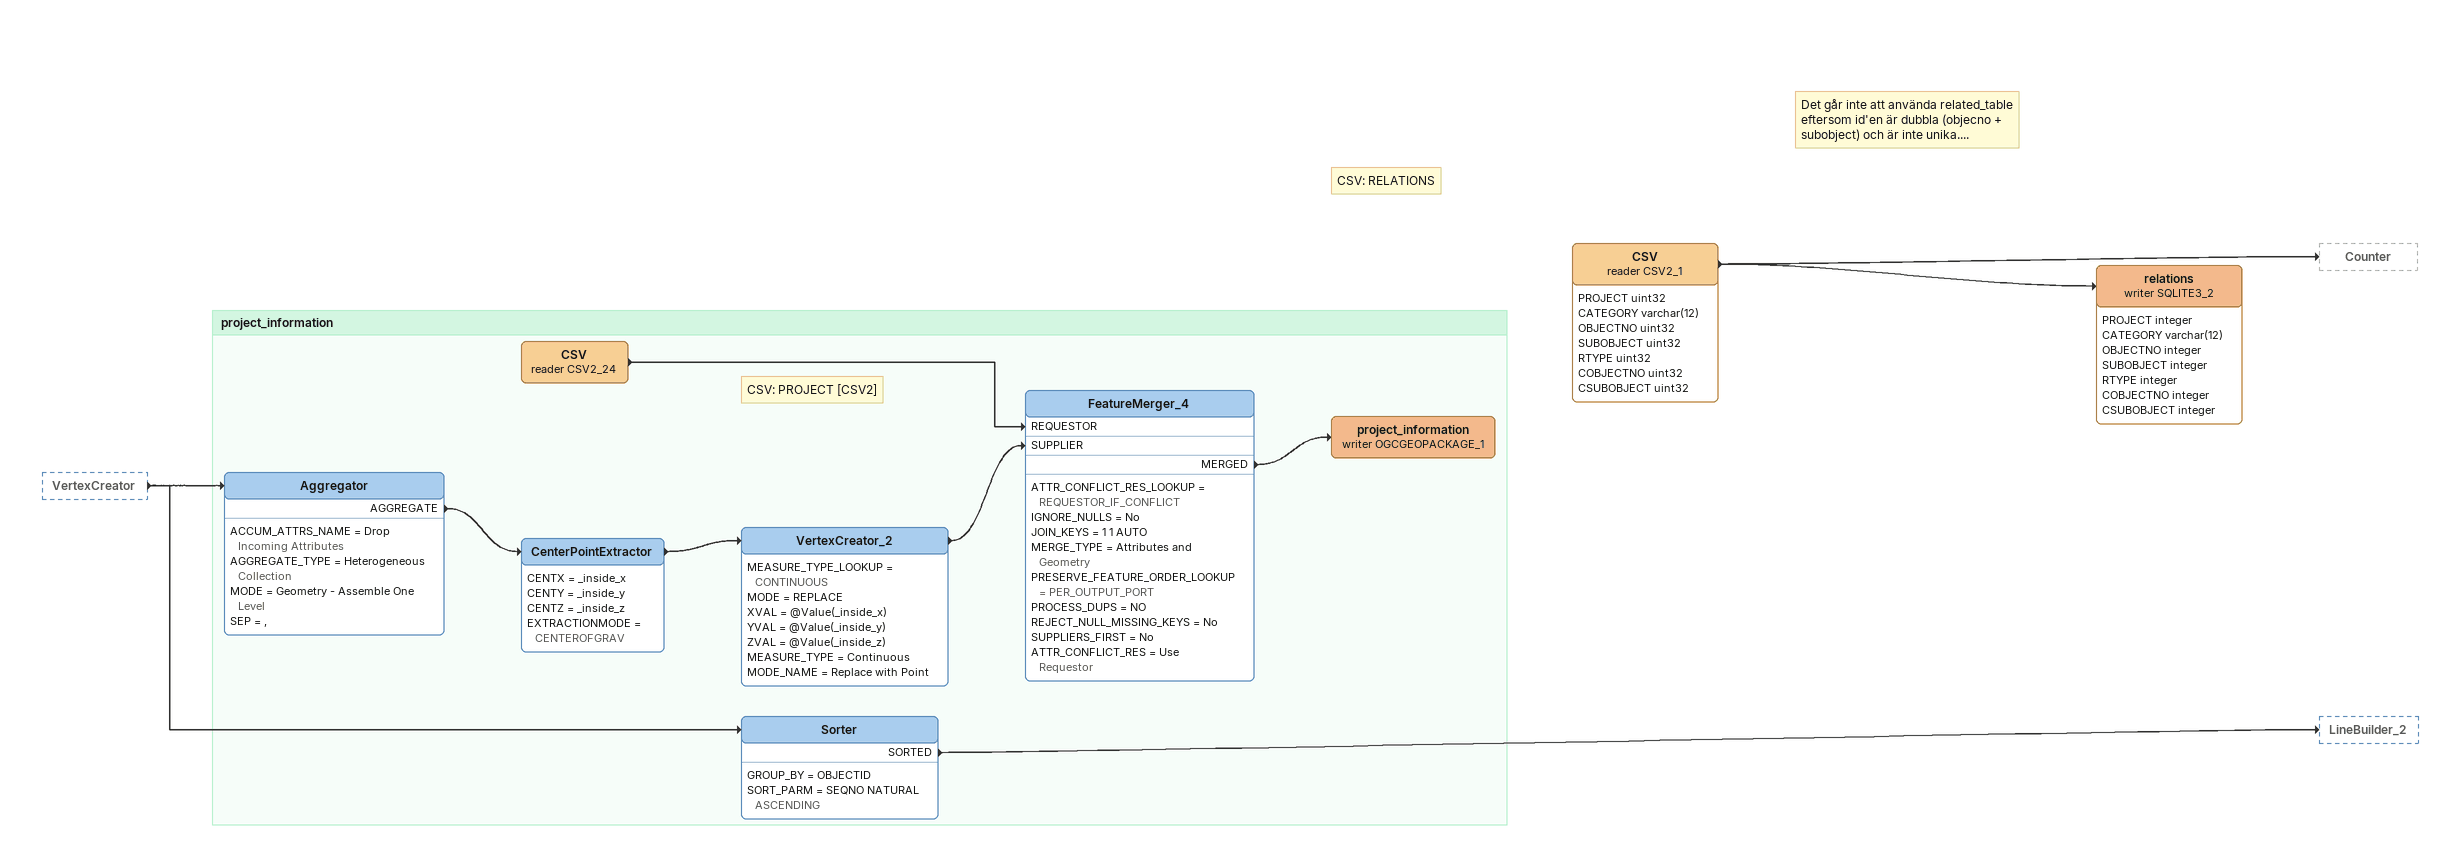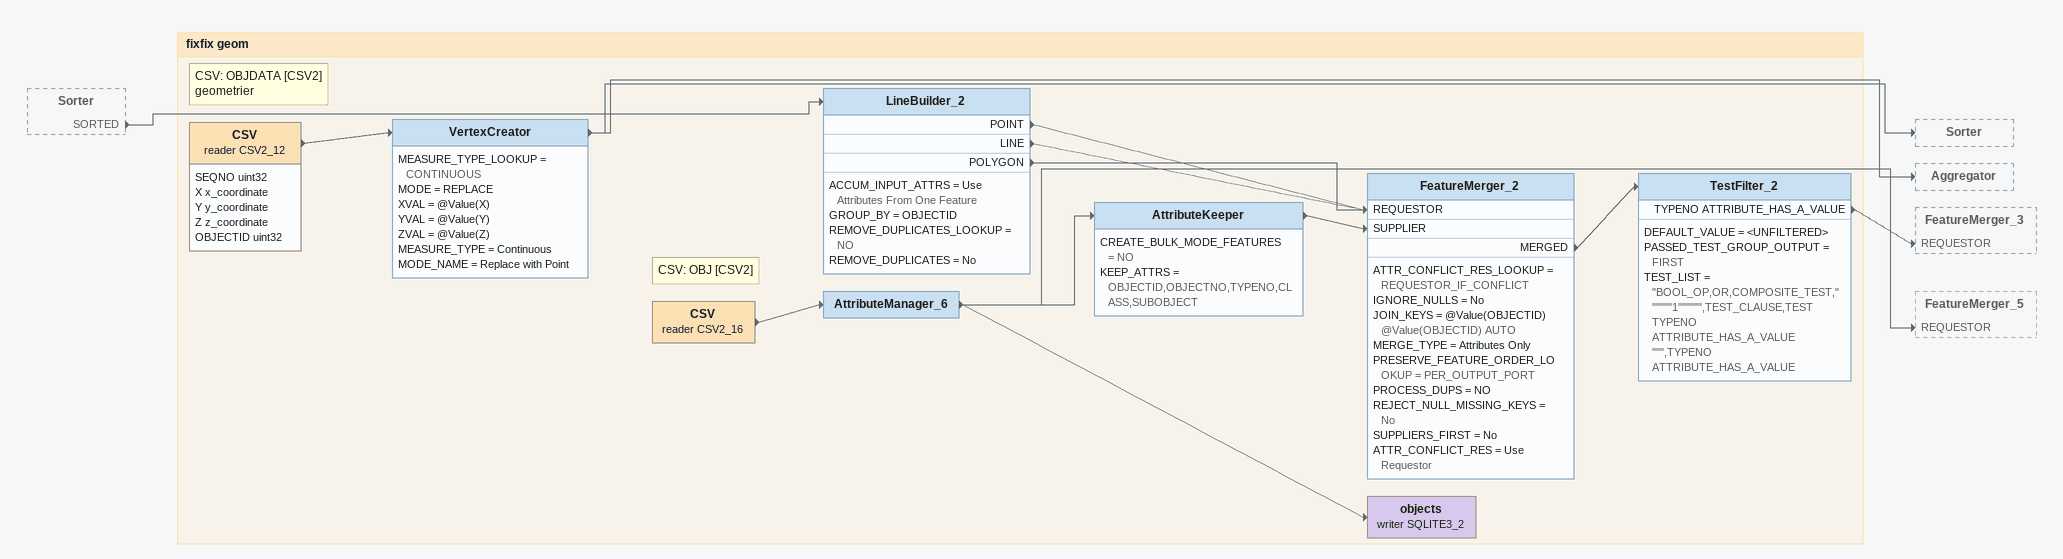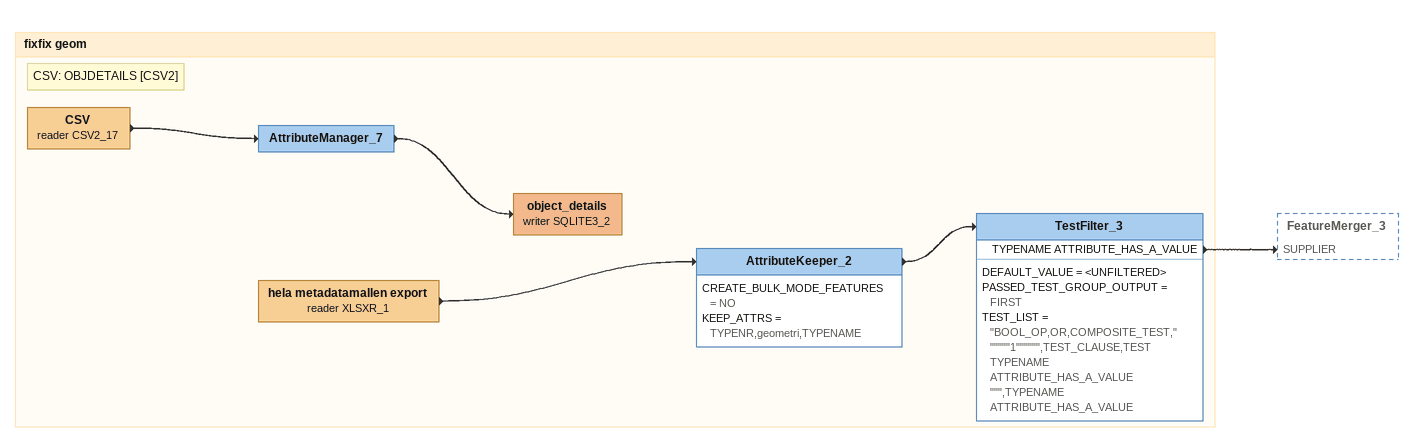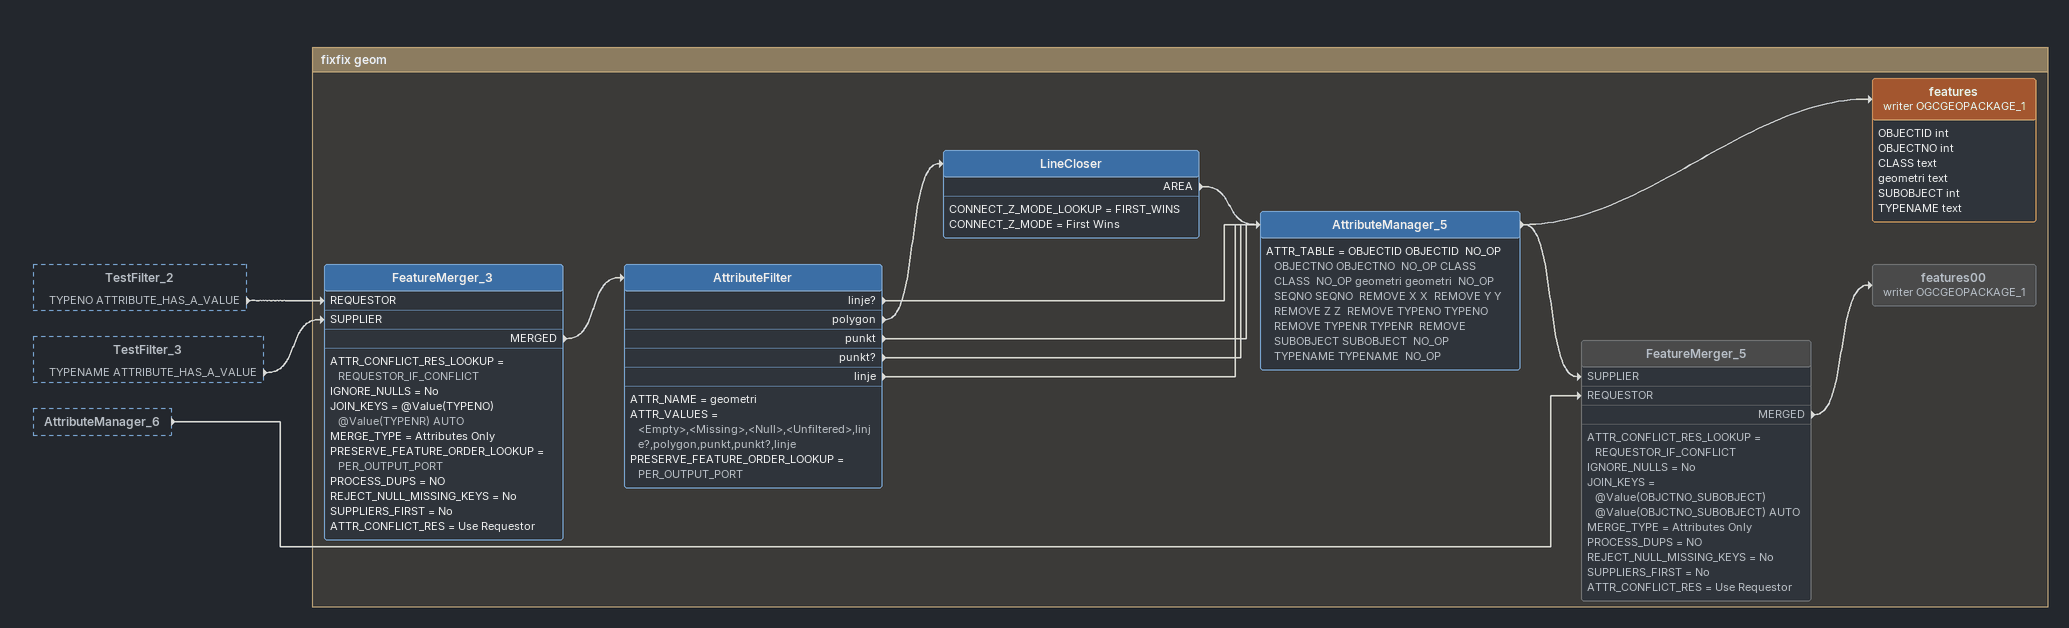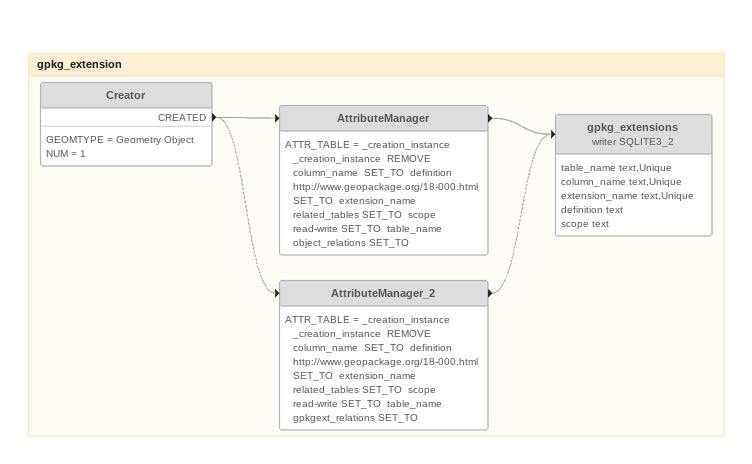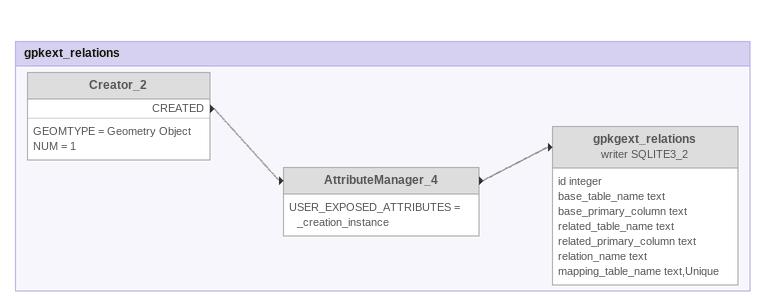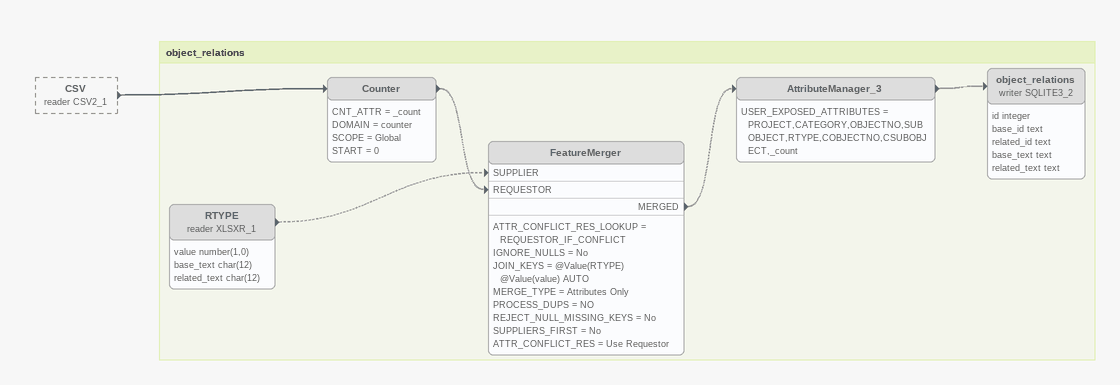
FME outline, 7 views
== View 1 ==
VertexCreator [outside]
    -> Sorter
    -> Aggregator
Note: CSV: RELATIONS
Note: Det går inte att använda related_table eftersom id'en är dubbla (objecno + subobject) och är inte unika....
CSV (reader CSV2_1)
    attributes: PROJECT uint32, CATEGORY varchar(12), OBJECTNO uint32, SUBOBJECT uint32, RTYPE uint32, COBJECTNO uint32, CSUBOBJECT uint32
    -> Counter
    -> relations (writer SQLITE3_2)
relations (writer SQLITE3_2)
    attributes: PROJECT integer, CATEGORY varchar(12), OBJECTNO integer, SUBOBJECT integer, RTYPE integer, COBJECTNO integer, CSUBOBJECT integer

Bookmark: project_information
Aggregator
    ACCUM_ATTRS_NAME = Drop Incoming Attributes
    AGGREGATE_TYPE = Heterogeneous Collection
    MODE = Geometry - Assemble One Level
    SEP = ,
    AGGREGATE -> CenterPointExtractor
CenterPointExtractor
    CENTX = _inside_x
    CENTY = _inside_y
    CENTZ = _inside_z
    EXTRACTIONMODE = CENTEROFGRAV
    -> VertexCreator_2
VertexCreator_2
    MEASURE_TYPE_LOOKUP = CONTINUOUS
    MODE = REPLACE
    XVAL = @Value(_inside_x)
    YVAL = @Value(_inside_y)
    ZVAL = @Value(_inside_z)
    MEASURE_TYPE = Continuous
    MODE_NAME = Replace with Point
    -> FeatureMerger_4 [SUPPLIER]
Sorter
    GROUP_BY = OBJECTID
    SORT_PARM = SEQNO NATURAL ASCENDING
    SORTED -> LineBuilder_2
Note: CSV: PROJECT [CSV2]
CSV (reader CSV2_24)
    -> FeatureMerger_4 [REQUESTOR]
FeatureMerger_4
    ATTR_CONFLICT_RES_LOOKUP = REQUESTOR_IF_CONFLICT
    IGNORE_NULLS = No
    JOIN_KEYS = 1 1 AUTO
    MERGE_TYPE = Attributes and Geometry
    PRESERVE_FEATURE_ORDER_LOOKUP = PER_OUTPUT_PORT
    PROCESS_DUPS = NO
    REJECT_NULL_MISSING_KEYS = No
    SUPPLIERS_FIRST = No
    ATTR_CONFLICT_RES = Use Requestor
    MERGED -> project_information (writer OGCGEOPACKAGE_1)
project_information (writer OGCGEOPACKAGE_1)

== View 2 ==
Sorter [outside]
    SORTED -> LineBuilder_2

Bookmark: fixfix geom
Note: CSV: OBJDATA [CSV2] / geometrier
CSV (reader CSV2_12)
    attributes: SEQNO uint32, X x_coordinate, Y y_coordinate, Z z_coordinate, OBJECTID uint32
    -> VertexCreator
VertexCreator
    MEASURE_TYPE_LOOKUP = CONTINUOUS
    MODE = REPLACE
    XVAL = @Value(X)
    YVAL = @Value(Y)
    ZVAL = @Value(Z)
    MEASURE_TYPE = Continuous
    MODE_NAME = Replace with Point
    -> Sorter
    -> Aggregator
LineBuilder_2
    ACCUM_INPUT_ATTRS = Use Attributes From One Feature
    GROUP_BY = OBJECTID
    REMOVE_DUPLICATES_LOOKUP = NO
    REMOVE_DUPLICATES = No
    POINT -> FeatureMerger_2 [REQUESTOR]
    LINE -> FeatureMerger_2 [REQUESTOR]
    POLYGON -> FeatureMerger_2 [REQUESTOR]
Note: CSV: OBJ [CSV2]
CSV (reader CSV2_16)
    -> AttributeManager_6
AttributeManager_6
    -> AttributeKeeper
    -> objects (writer SQLITE3_2)
    -> FeatureMerger_5 [REQUESTOR]
AttributeKeeper
    CREATE_BULK_MODE_FEATURES = NO
    KEEP_ATTRS = OBJECTID,OBJECTNO,TYPENO,CLASS,SUBOBJECT
    -> FeatureMerger_2 [SUPPLIER]
FeatureMerger_2
    ATTR_CONFLICT_RES_LOOKUP = REQUESTOR_IF_CONFLICT
    IGNORE_NULLS = No
    JOIN_KEYS = @Value(OBJECTID) @Value(OBJECTID) AUTO
    MERGE_TYPE = Attributes Only
    PRESERVE_FEATURE_ORDER_LOOKUP = PER_OUTPUT_PORT
    PROCESS_DUPS = NO
    REJECT_NULL_MISSING_KEYS = No
    SUPPLIERS_FIRST = No
    ATTR_CONFLICT_RES = Use Requestor
    MERGED -> TestFilter_2
TestFilter_2
    DEFAULT_VALUE = <UNFILTERED>
    PASSED_TEST_GROUP_OUTPUT = FIRST
    TEST_LIST = "BOOL_OP,OR,COMPOSITE_TEST,""""""1"""""",TEST_CLAUSE,TEST TYPENO ATTRIBUTE_HAS_A_VALUE """,TYPENO ATTRIBUTE_HAS_A_VALUE
    TYPENO ATTRIBUTE_HAS_A_VALUE -> FeatureMerger_3 [REQUESTOR]
objects (writer SQLITE3_2)

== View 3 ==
Bookmark: fixfix geom
Note: CSV: OBJDETAILS [CSV2]
CSV (reader CSV2_17)
    -> AttributeManager_7
AttributeManager_7
    -> object_details (writer SQLITE3_2)
object_details (writer SQLITE3_2)
hela metadatamallen export (reader XLSXR_1)
    -> AttributeKeeper_2
AttributeKeeper_2
    CREATE_BULK_MODE_FEATURES = NO
    KEEP_ATTRS = TYPENR,geometri,TYPENAME
    -> TestFilter_3
TestFilter_3
    DEFAULT_VALUE = <UNFILTERED>
    PASSED_TEST_GROUP_OUTPUT = FIRST
    TEST_LIST = "BOOL_OP,OR,COMPOSITE_TEST,""""""1"""""",TEST_CLAUSE,TEST TYPENAME ATTRIBUTE_HAS_A_VALUE """,TYPENAME ATTRIBUTE_HAS_A_VALUE
    TYPENAME ATTRIBUTE_HAS_A_VALUE -> FeatureMerger_3 [SUPPLIER]

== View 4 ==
TestFilter_2 [outside]
    TYPENO ATTRIBUTE_HAS_A_VALUE -> FeatureMerger_3 [REQUESTOR]
TestFilter_3 [outside]
    TYPENAME ATTRIBUTE_HAS_A_VALUE -> FeatureMerger_3 [SUPPLIER]
AttributeManager_6 [outside]
    -> FeatureMerger_5 [REQUESTOR]

Bookmark: fixfix geom
FeatureMerger_3
    ATTR_CONFLICT_RES_LOOKUP = REQUESTOR_IF_CONFLICT
    IGNORE_NULLS = No
    JOIN_KEYS = @Value(TYPENO) @Value(TYPENR) AUTO
    MERGE_TYPE = Attributes Only
    PRESERVE_FEATURE_ORDER_LOOKUP = PER_OUTPUT_PORT
    PROCESS_DUPS = NO
    REJECT_NULL_MISSING_KEYS = No
    SUPPLIERS_FIRST = No
    ATTR_CONFLICT_RES = Use Requestor
    MERGED -> AttributeFilter
AttributeFilter
    ATTR_NAME = geometri
    ATTR_VALUES = <Empty>,<Missing>,<Null>,<Unfiltered>,linje?,polygon,punkt,punkt?,linje
    PRESERVE_FEATURE_ORDER_LOOKUP = PER_OUTPUT_PORT
    linje? -> AttributeManager_5
    polygon -> LineCloser
    punkt -> AttributeManager_5
    punkt? -> AttributeManager_5
    linje -> AttributeManager_5
LineCloser
    CONNECT_Z_MODE_LOOKUP = FIRST_WINS
    CONNECT_Z_MODE = First Wins
    AREA -> AttributeManager_5
AttributeManager_5
    ATTR_TABLE = OBJECTID OBJECTID  NO_OP OBJECTNO OBJECTNO  NO_OP CLASS CLASS  NO_OP geometri geometri  NO_OP SEQNO SEQNO  REMOVE X X  REMOVE Y Y  REMOVE Z Z  REMOVE TYPENO TYPENO  REMOVE TYPENR TYPENR  REMOVE SUBOBJECT SUBOBJECT  NO_OP TYPENAME TYPENAME  NO_OP
    -> features (writer OGCGEOPACKAGE_1)
    -> FeatureMerger_5 [SUPPLIER]
features (writer OGCGEOPACKAGE_1)
    attributes: OBJECTID int, OBJECTNO int, CLASS text, geometri text, SUBOBJECT int, TYPENAME text
FeatureMerger_5 [off]
    ATTR_CONFLICT_RES_LOOKUP = REQUESTOR_IF_CONFLICT
    IGNORE_NULLS = No
    JOIN_KEYS = @Value(OBJCTNO_SUBOBJECT) @Value(OBJCTNO_SUBOBJECT) AUTO
    MERGE_TYPE = Attributes Only
    PROCESS_DUPS = NO
    REJECT_NULL_MISSING_KEYS = No
    SUPPLIERS_FIRST = No
    ATTR_CONFLICT_RES = Use Requestor
    MERGED -> features00 (writer OGCGEOPACKAGE_1)
features00 (writer OGCGEOPACKAGE_1) [off]

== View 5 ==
Bookmark: gpkg_extension
Creator [off]
    GEOMTYPE = Geometry Object
    NUM = 1
    CREATED -> AttributeManager [off]
    CREATED -> AttributeManager_2 [off]
AttributeManager [off]
    ATTR_TABLE = _creation_instance _creation_instance  REMOVE  column_name  SET_TO  definition http://www.geopackage.org/18-000.html SET_TO  extension_name related_tables SET_TO  scope read-write SET_TO  table_name object_relations SET_TO
    -> gpkg_extensions (writer SQLITE3_2) [off]
AttributeManager_2 [off]
    ATTR_TABLE = _creation_instance _creation_instance  REMOVE  column_name  SET_TO  definition http://www.geopackage.org/18-000.html SET_TO  extension_name related_tables SET_TO  scope read-write SET_TO  table_name gpkgext_relations SET_TO
    -> gpkg_extensions (writer SQLITE3_2) [off]
gpkg_extensions (writer SQLITE3_2) [off]
    attributes: table_name text,Unique, column_name text,Unique, extension_name text,Unique, definition text, scope text

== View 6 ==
Bookmark: gpkext_relations
Creator_2 [off]
    GEOMTYPE = Geometry Object
    NUM = 1
    CREATED -> AttributeManager_4 [off]
AttributeManager_4 [off]
    USER_EXPOSED_ATTRIBUTES = _creation_instance
    -> gpkgext_relations (writer SQLITE3_2) [off]
gpkgext_relations (writer SQLITE3_2) [off]
    attributes: id integer, base_table_name text, base_primary_column text, related_table_name text, related_primary_column text, relation_name text, mapping_table_name text,Unique

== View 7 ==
CSV (reader CSV2_1) [outside]
    -> Counter

Bookmark: object_relations
Counter [off]
    CNT_ATTR = _count
    DOMAIN = counter
    SCOPE = Global
    START = 0
    -> FeatureMerger [REQUESTOR] [off]
RTYPE (reader XLSXR_1) [off]
    attributes: value number(1,0), base_text char(12), related_text char(12)
    -> FeatureMerger [SUPPLIER] [off]
FeatureMerger [off]
    ATTR_CONFLICT_RES_LOOKUP = REQUESTOR_IF_CONFLICT
    IGNORE_NULLS = No
    JOIN_KEYS = @Value(RTYPE) @Value(value) AUTO
    MERGE_TYPE = Attributes Only
    PROCESS_DUPS = NO
    REJECT_NULL_MISSING_KEYS = No
    SUPPLIERS_FIRST = No
    ATTR_CONFLICT_RES = Use Requestor
    MERGED -> AttributeManager_3 [off]
AttributeManager_3 [off]
    USER_EXPOSED_ATTRIBUTES = PROJECT,CATEGORY,OBJECTNO,SUBOBJECT,RTYPE,COBJECTNO,CSUBOBJECT,_count
    -> object_relations (writer SQLITE3_2) [off]
object_relations (writer SQLITE3_2) [off]
    attributes: id integer, base_id text, related_id text, base_text text, related_text text
